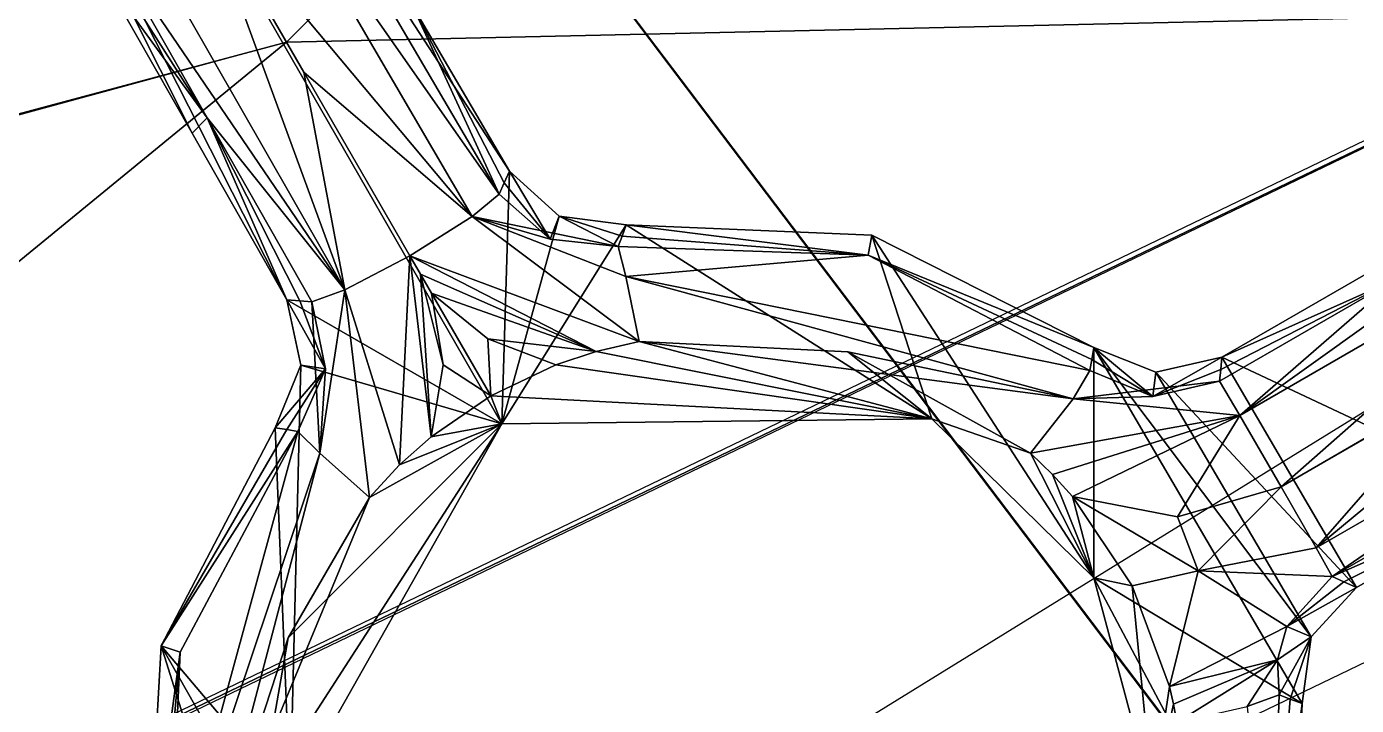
# Model space of a CAD drawing. Header units: millimetres. Extents: x -228 to 228, y -204 to 237.
# Drawn here: x 56.33 to 68.11, y -107.43 to -101.42 of the extents above; entities that cross this region are included whole.
import ezdxf

# ---------------------------------------------------------------- set-up
doc = ezdxf.new("R2010")
doc.units = ezdxf.units.MM
doc.header["$LTSCALE"] = 127.314815
for name, color, linetype in [('1', 7, 'CONTINUOUS'), ('136', 7, 'CONTINUOUS'), ('138', 7, 'CONTINUOUS'), ('139', 7, 'CONTINUOUS'), ('143', 7, 'CONTINUOUS'), ('144', 7, 'CONTINUOUS'), ('145', 7, 'CONTINUOUS'), ('151', 7, 'CONTINUOUS'), ('152', 7, 'CONTINUOUS'), ('172', 7, 'CONTINUOUS'), ('175', 7, 'CONTINUOUS'), ('177', 7, 'CONTINUOUS'), ('178', 7, 'CONTINUOUS'), ('1781', 7, 'CONTINUOUS'), ('1782', 7, 'CONTINUOUS'), ('1783', 7, 'CONTINUOUS'), ('1784', 7, 'CONTINUOUS'), ('1795', 7, 'CONTINUOUS'), ('1798', 7, 'CONTINUOUS'), ('189', 7, 'CONTINUOUS'), ('190', 7, 'CONTINUOUS'), ('194', 7, 'CONTINUOUS'), ('195', 7, 'CONTINUOUS'), ('196', 7, 'CONTINUOUS'), ('197', 7, 'CONTINUOUS'), ('203', 7, 'CONTINUOUS'), ('204', 7, 'CONTINUOUS'), ('205', 7, 'CONTINUOUS'), ('214', 7, 'CONTINUOUS'), ('215', 7, 'CONTINUOUS'), ('28', 7, 'CONTINUOUS'), ('54', 7, 'CONTINUOUS'), ('605', 7, 'CONTINUOUS')]:
    doc.layers.add(name, color=color, linetype=linetype)

msp = doc.modelspace()

# ---------------------------------------------------------------- linework, layer by layer
at = {"layer": '1', "color": 5, "linetype": 'Continuous'}
for points in [[(48.25, -83.571, 1037.893), (93.415, -143.229, 1031.221), (68.236, -68.236, 1037.893), (48.25, -83.571, 1037.893)], [(46.659, -149.784, 1032.773), (93.415, -143.229, 1031.221), (48.25, -83.571, 1037.893), (46.659, -149.784, 1032.773)]]:
    msp.add_3dface(points, dxfattribs=at)
at = {"layer": '136', "color": 5, "linetype": 'Continuous'}
for points in [[(61.021, -104.416, 1031), (64.348, -104.894, 1027.816), (61.377, -104.299, 1030.981), (61.021, -104.416, 1031)], [(61.377, -104.299, 1030.981), (64.348, -104.894, 1027.816), (61.759, -104.211, 1030.961), (61.377, -104.299, 1030.981)], [(61.759, -104.211, 1030.961), (64.348, -104.894, 1027.816), (63.605, -104.303, 1030.884), (61.759, -104.211, 1030.961)], [(63.605, -104.303, 1030.884), (64.348, -104.894, 1027.816), (65.223, -105.2, 1030.759), (63.605, -104.303, 1030.884)], [(60.444, -104.691, 1031.004), (64.348, -104.894, 1027.816), (61.021, -104.416, 1031), (60.444, -104.691, 1031.004)], [(59.916, -105.054, 1031), (60.542, -104.941, 1027.973), (60.444, -104.691, 1031.004), (59.916, -105.054, 1031)], [(60.542, -104.941, 1027.973), (64.348, -104.894, 1027.816), (60.444, -104.691, 1031.004), (60.542, -104.941, 1027.973)], [(64.348, -104.894, 1027.816), (65.784, -106.303, 1027.653), (65.223, -105.2, 1030.759), (64.348, -104.894, 1027.816)], [(58.667, -108.253, 1027.81), (60.542, -104.941, 1027.973), (58.403, -108.253, 1030.82), (58.667, -108.253, 1027.81)], [(58.403, -108.253, 1030.82), (60.542, -104.941, 1027.973), (58.649, -106.835, 1030.906), (58.403, -108.253, 1030.82)], [(58.649, -106.835, 1030.906), (60.542, -104.941, 1027.973), (59.37, -105.591, 1030.961), (58.649, -106.835, 1030.906)], [(59.37, -105.591, 1030.961), (60.542, -104.941, 1027.973), (59.637, -105.303, 1030.981), (59.37, -105.591, 1030.961)], [(59.637, -105.303, 1030.981), (60.542, -104.941, 1027.973), (59.916, -105.054, 1031), (59.637, -105.303, 1030.981)], [(65.223, -105.2, 1030.759), (65.784, -106.303, 1027.653), (65.417, -105.387, 1030.741), (65.223, -105.2, 1030.759)], [(65.417, -105.387, 1030.741), (65.784, -106.303, 1027.653), (65.595, -105.583, 1030.723), (65.417, -105.387, 1030.741)], [(65.595, -105.583, 1030.723), (65.784, -106.303, 1027.653), (66.123, -106.374, 1030.644), (65.595, -105.583, 1030.723)], [(65.784, -106.303, 1027.653), (66.305, -108.253, 1027.489), (66.123, -106.374, 1030.644), (65.784, -106.303, 1027.653)], [(66.123, -106.374, 1030.644), (66.305, -108.253, 1027.489), (66.453, -107.265, 1030.565), (66.123, -106.374, 1030.644)], [(66.453, -107.265, 1030.565), (66.305, -108.253, 1027.489), (66.488, -107.422, 1030.552), (66.453, -107.265, 1030.565)], [(66.488, -107.422, 1030.552), (66.305, -108.253, 1027.489), (66.517, -107.583, 1030.539), (66.488, -107.422, 1030.552)]]:
    msp.add_3dface(points, dxfattribs=at)
at = {"layer": '138', "color": 5, "linetype": 'Continuous'}
for points in [[(67.894, -106.291, 1029.737), (69.521, -105.575, 1027.535), (69.471, -105.382, 1029.729), (67.894, -106.291, 1029.737)], [(67.997, -106.339, 1028.681), (69.521, -105.575, 1027.535), (67.894, -106.291, 1029.737), (67.997, -106.339, 1028.681)], [(68.107, -106.39, 1027.542), (69.521, -105.575, 1027.535), (67.997, -106.339, 1028.681), (68.107, -106.39, 1027.542)]]:
    msp.add_3dface(points, dxfattribs=at)
at = {"layer": '139', "color": 5, "linetype": 'Continuous'}
for points in [[(67.522, -107.376, 1028.6), (67.423, -107.34, 1029.631), (67.35, -109.543, 1029.505), (67.522, -107.376, 1028.6)], [(67.627, -107.416, 1027.491), (67.522, -107.376, 1028.6), (67.35, -109.543, 1029.505), (67.627, -107.416, 1027.491)], [(67.531, -109.599, 1027.335), (67.627, -107.416, 1027.491), (67.35, -109.543, 1029.505), (67.531, -109.599, 1027.335)]]:
    msp.add_3dface(points, dxfattribs=at)
at = {"layer": '143', "color": 5, "linetype": 'Continuous'}
for points in [[(60.517, -102.905, 1030.21), (59.751, -101.238, 1028.261), (59.567, -101.286, 1030.359), (60.517, -102.905, 1030.21)], [(60.611, -102.703, 1028.126), (59.751, -101.238, 1028.261), (60.562, -102.807, 1029.201), (60.611, -102.703, 1028.126)], [(60.562, -102.807, 1029.201), (59.751, -101.238, 1028.261), (60.517, -102.905, 1030.21), (60.562, -102.807, 1029.201)]]:
    msp.add_3dface(points, dxfattribs=at)
at = {"layer": '144', "color": 5, "linetype": 'Continuous'}
for points in [[(61.643, -103.179, 1028.051), (61.606, -103.278, 1029.085), (63.784, -103.445, 1029.98), (61.643, -103.179, 1028.051)], [(63.818, -103.27, 1027.953), (61.643, -103.179, 1028.051), (63.784, -103.445, 1029.98), (63.818, -103.27, 1027.953)], [(61.606, -103.278, 1029.085), (61.572, -103.371, 1030.058), (63.784, -103.445, 1029.98), (61.606, -103.278, 1029.085)], [(65.783, -104.263, 1027.798), (63.818, -103.27, 1027.953), (63.784, -103.445, 1029.98), (65.783, -104.263, 1027.798)], [(65.766, -104.369, 1028.859), (65.783, -104.263, 1027.798), (63.784, -103.445, 1029.98), (65.766, -104.369, 1028.859)], [(65.748, -104.468, 1029.854), (65.766, -104.369, 1028.859), (63.784, -103.445, 1029.98), (65.748, -104.468, 1029.854)]]:
    msp.add_3dface(points, dxfattribs=at)
at = {"layer": '145', "color": 5, "linetype": 'Continuous'}
for points in [[(68.343, -103.525, 1027.734), (66.915, -104.35, 1027.741), (68.472, -103.652, 1029.73), (68.343, -103.525, 1027.734)], [(66.906, -104.459, 1028.771), (66.896, -104.562, 1029.738), (68.472, -103.652, 1029.73), (66.906, -104.459, 1028.771)], [(66.915, -104.35, 1027.741), (66.906, -104.459, 1028.771), (68.472, -103.652, 1029.73), (66.915, -104.35, 1027.741)]]:
    msp.add_3dface(points, dxfattribs=at)
at = {"layer": '151', "color": 5, "linetype": 'Continuous'}
for points in [[(58.535, -104.974, 1028.051), (57.526, -106.904, 1027.953), (58.638, -104.991, 1029.085), (58.535, -104.974, 1028.051)], [(57.526, -106.904, 1027.953), (58.735, -105.008, 1030.058), (58.638, -104.991, 1029.085), (57.526, -106.904, 1027.953)], [(57.694, -106.961, 1029.98), (58.735, -105.008, 1030.058), (57.526, -106.904, 1027.953), (57.694, -106.961, 1029.98)], [(57.402, -109.101, 1027.798), (57.694, -106.961, 1029.98), (57.526, -106.904, 1027.953), (57.402, -109.101, 1027.798)], [(57.503, -109.139, 1028.859), (57.694, -106.961, 1029.98), (57.402, -109.101, 1027.798), (57.503, -109.139, 1028.859)], [(57.598, -109.174, 1029.854), (57.694, -106.961, 1029.98), (57.503, -109.139, 1028.859), (57.598, -109.174, 1029.854)]]:
    msp.add_3dface(points, dxfattribs=at)
at = {"layer": '152', "color": 5, "linetype": 'Continuous'}
for points in [[(57.005, -100.598, 1030.506), (56.983, -100.738, 1029.486), (57.933, -102.23, 1030.359), (57.005, -100.598, 1030.506)], [(56.96, -100.889, 1028.395), (57.933, -102.23, 1030.359), (56.983, -100.738, 1029.486), (56.96, -100.889, 1028.395)], [(57.799, -102.365, 1028.261), (57.933, -102.23, 1030.359), (56.96, -100.889, 1028.395), (57.799, -102.365, 1028.261)], [(58.638, -103.842, 1028.126), (57.933, -102.23, 1030.359), (57.799, -102.365, 1028.261), (58.638, -103.842, 1028.126)], [(58.86, -103.861, 1030.21), (57.933, -102.23, 1030.359), (58.752, -103.852, 1029.201), (58.86, -103.861, 1030.21)], [(58.752, -103.852, 1029.201), (57.933, -102.23, 1030.359), (58.638, -103.842, 1028.126), (58.752, -103.852, 1029.201)]]:
    msp.add_3dface(points, dxfattribs=at)
at = {"layer": '172', "color": 5, "linetype": 'Continuous'}
for points in [[(58.752, -103.852, 1029.201), (58.638, -103.842, 1028.126), (58.981, -104.452, 1030.137), (58.752, -103.852, 1029.201)], [(58.981, -104.452, 1030.137), (58.638, -103.842, 1028.126), (58.763, -104.421, 1028.081), (58.981, -104.452, 1030.137)], [(58.86, -103.861, 1030.21), (58.752, -103.852, 1029.201), (58.981, -104.452, 1030.137), (58.86, -103.861, 1030.21)], [(58.535, -104.974, 1028.051), (58.981, -104.452, 1030.137), (58.763, -104.421, 1028.081), (58.535, -104.974, 1028.051)], [(58.535, -104.974, 1028.051), (58.638, -104.991, 1029.085), (58.981, -104.452, 1030.137), (58.535, -104.974, 1028.051)], [(58.638, -104.991, 1029.085), (58.735, -105.008, 1030.058), (58.981, -104.452, 1030.137), (58.638, -104.991, 1029.085)]]:
    msp.add_3dface(points, dxfattribs=at)
at = {"layer": '175', "color": 5, "linetype": 'Continuous'}
for points in [[(60.611, -102.703, 1028.126), (60.562, -102.807, 1029.201), (60.969, -103.306, 1030.137), (60.611, -102.703, 1028.126)], [(61.05, -103.101, 1028.081), (60.611, -102.703, 1028.126), (60.969, -103.306, 1030.137), (61.05, -103.101, 1028.081)], [(60.562, -102.807, 1029.201), (60.517, -102.905, 1030.21), (60.969, -103.306, 1030.137), (60.562, -102.807, 1029.201)], [(61.572, -103.371, 1030.058), (61.05, -103.101, 1028.081), (60.969, -103.306, 1030.137), (61.572, -103.371, 1030.058)], [(61.572, -103.371, 1030.058), (61.606, -103.278, 1029.085), (61.05, -103.101, 1028.081), (61.572, -103.371, 1030.058)], [(61.606, -103.278, 1029.085), (61.643, -103.179, 1028.051), (61.05, -103.101, 1028.081), (61.606, -103.278, 1029.085)]]:
    msp.add_3dface(points, dxfattribs=at)
at = {"layer": '177', "color": 5, "linetype": 'Continuous'}
for points in [[(65.783, -104.263, 1027.798), (65.766, -104.369, 1028.859), (66.304, -104.697, 1029.792), (65.783, -104.263, 1027.798)], [(66.333, -104.482, 1027.758), (65.783, -104.263, 1027.798), (66.304, -104.697, 1029.792), (66.333, -104.482, 1027.758)], [(65.766, -104.369, 1028.859), (65.748, -104.468, 1029.854), (66.304, -104.697, 1029.792), (65.766, -104.369, 1028.859)], [(66.906, -104.459, 1028.771), (66.915, -104.35, 1027.741), (66.304, -104.697, 1029.792), (66.906, -104.459, 1028.771)], [(66.915, -104.35, 1027.741), (66.333, -104.482, 1027.758), (66.304, -104.697, 1029.792), (66.915, -104.35, 1027.741)], [(66.896, -104.562, 1029.738), (66.906, -104.459, 1028.771), (66.304, -104.697, 1029.792), (66.896, -104.562, 1029.738)]]:
    msp.add_3dface(points, dxfattribs=at)
at = {"layer": '178', "color": 5, "linetype": 'Continuous'}
for points in [[(67.997, -106.339, 1028.681), (67.894, -106.291, 1029.737), (67.49, -106.734, 1029.73), (67.997, -106.339, 1028.681)], [(68.107, -106.39, 1027.542), (67.997, -106.339, 1028.681), (67.49, -106.734, 1029.73), (68.107, -106.39, 1027.542)], [(67.706, -106.826, 1027.529), (68.107, -106.39, 1027.542), (67.49, -106.734, 1029.73), (67.706, -106.826, 1027.529)], [(67.409, -107.029, 1029.691), (67.706, -106.826, 1027.529), (67.49, -106.734, 1029.73), (67.409, -107.029, 1029.691)], [(67.423, -107.34, 1029.631), (67.706, -106.826, 1027.529), (67.409, -107.029, 1029.691), (67.423, -107.34, 1029.631)], [(67.423, -107.34, 1029.631), (67.522, -107.376, 1028.6), (67.706, -106.826, 1027.529), (67.423, -107.34, 1029.631)], [(67.522, -107.376, 1028.6), (67.627, -107.416, 1027.491), (67.706, -106.826, 1027.529), (67.522, -107.376, 1028.6)]]:
    msp.add_3dface(points, dxfattribs=at)
at = {"layer": '1781', "color": 2, "linetype": 'Continuous'}
for points in [[(48.462, -116.997, 5), (82.863, -95.763, 5), (54.097, -130.602, 5), (48.462, -116.997, 5)], [(82.863, -95.763, 5), (82.871, -95.772, 5), (54.097, -130.602, 5), (82.863, -95.763, 5)], [(82.871, -95.772, 5), (82.879, -95.782, 5), (54.097, -130.602, 5), (82.871, -95.772, 5)], [(82.879, -95.782, 5), (92.524, -106.877, 5), (54.097, -130.602, 5), (82.879, -95.782, 5)]]:
    msp.add_3dface(points, dxfattribs=at)
at = {"layer": '1782', "color": 2, "linetype": 'Continuous'}
for points in [[(77.936, -97.729, 17), (77.974, -97.774, 17), (27.815, -121.866, 17), (77.936, -97.729, 17)], [(77.974, -97.774, 17), (27.829, -121.923, 17), (27.815, -121.866, 17), (77.974, -97.774, 17)]]:
    msp.add_3dface(points, dxfattribs=at)
at = {"layer": '1783', "color": 2, "linetype": 'Continuous'}
for points in [[(101.56, -58.636, 22), (58.636, -101.56, 22), (80.599, -101.068, 22), (101.56, -58.636, 22)], [(80.599, -101.068, 22), (58.636, -101.56, 22), (28.766, -126.03, 22), (80.599, -101.068, 22)], [(58.636, -101.56, 22), (0, -117.271, 22), (28.766, -126.03, 22), (58.636, -101.56, 22)]]:
    msp.add_3dface(points, dxfattribs=at)
at = {"layer": '1784', "color": 2, "linetype": 'Continuous'}
msp.add_3dface([(29.445, -129.006, 10), (85.859, -107.662, 10), (82.503, -103.454, 10), (29.445, -129.006, 10)], dxfattribs=at)
at = {"layer": '1795', "color": 2, "linetype": 'Continuous'}
for points in [[(29, -127.059, 20.945), (81.568, -102.283, 11.421), (81.257, -101.893, 20.945), (29, -127.059, 20.945)], [(29.111, -127.545, 11.421), (81.568, -102.283, 11.421), (29, -127.059, 20.945), (29.111, -127.545, 11.421)]]:
    msp.add_3dface(points, dxfattribs=at)
at = {"layer": '1798', "color": 2, "linetype": 'Continuous'}
msp.add_3dface([(0, -117.271, 22), (58.636, -101.56, 22), (0, -117.528, 17.1), (0, -117.271, 22)], dxfattribs=at)
at = {"layer": '189', "color": 5, "linetype": 'Continuous'}
for points in [[(57.85, -100.199, 1031.414), (57.288, -100.493, 1031.132), (59.151, -103.754, 1030.844), (57.85, -100.199, 1031.414)], [(58.79, -101.827, 1031.267), (57.85, -100.199, 1031.414), (59.151, -103.754, 1030.844), (58.79, -101.827, 1031.267)], [(57.288, -100.493, 1031.132), (57.005, -100.598, 1030.506), (59.151, -103.754, 1030.844), (57.288, -100.493, 1031.132)], [(57.005, -100.598, 1030.506), (57.933, -102.23, 1030.359), (59.151, -103.754, 1030.844), (57.005, -100.598, 1030.506)], [(59.728, -103.452, 1031.119), (58.79, -101.827, 1031.267), (59.151, -103.754, 1030.844), (59.728, -103.452, 1031.119)], [(57.933, -102.23, 1030.359), (58.86, -103.861, 1030.21), (59.151, -103.754, 1030.844), (57.933, -102.23, 1030.359)]]:
    msp.add_3dface(points, dxfattribs=at)
at = {"layer": '190', "color": 5, "linetype": 'Continuous'}
for points in [[(59.637, -105.303, 1030.981), (59.728, -103.452, 1031.119), (59.151, -103.754, 1030.844), (59.637, -105.303, 1030.981)], [(59.637, -105.303, 1030.981), (59.916, -105.054, 1031), (59.728, -103.452, 1031.119), (59.637, -105.303, 1030.981)], [(59.916, -105.054, 1031), (59.823, -103.616, 1031.104), (59.728, -103.452, 1031.119), (59.916, -105.054, 1031)], [(59.823, -103.616, 1031.104), (59.916, -105.054, 1031), (60.021, -104.416, 1031.04), (59.823, -103.616, 1031.104)], [(59.918, -103.782, 1031.089), (59.823, -103.616, 1031.104), (60.021, -104.416, 1031.04), (59.918, -103.782, 1031.089)], [(59.151, -103.754, 1030.844), (58.86, -103.861, 1030.21), (58.93, -105.199, 1030.661), (59.151, -103.754, 1030.844)], [(59.37, -105.591, 1030.961), (59.151, -103.754, 1030.844), (58.93, -105.199, 1030.661), (59.37, -105.591, 1030.961)], [(59.37, -105.591, 1030.961), (59.637, -105.303, 1030.981), (59.151, -103.754, 1030.844), (59.37, -105.591, 1030.961)], [(58.86, -103.861, 1030.21), (58.981, -104.452, 1030.137), (58.93, -105.199, 1030.661), (58.86, -103.861, 1030.21)], [(58.981, -104.452, 1030.137), (58.735, -105.008, 1030.058), (58.93, -105.199, 1030.661), (58.981, -104.452, 1030.137)]]:
    msp.add_3dface(points, dxfattribs=at)
at = {"layer": '194', "color": 5, "linetype": 'Continuous'}
for points in [[(70.048, -102.741, 1029.72), (68.472, -103.652, 1029.73), (67.075, -104.866, 1030.416), (70.048, -102.741, 1029.72)], [(70.227, -103.044, 1030.397), (70.048, -102.741, 1029.72), (67.075, -104.866, 1030.416), (70.227, -103.044, 1030.397)], [(67.44, -105.496, 1030.647), (70.227, -103.044, 1030.397), (67.075, -104.866, 1030.416), (67.44, -105.496, 1030.647)], [(70.227, -103.044, 1030.397), (67.44, -105.496, 1030.647), (69.017, -104.584, 1030.639), (70.227, -103.044, 1030.397)], [(68.472, -103.652, 1029.73), (66.896, -104.562, 1029.738), (67.075, -104.866, 1030.416), (68.472, -103.652, 1029.73)]]:
    msp.add_3dface(points, dxfattribs=at)
at = {"layer": '195', "color": 5, "linetype": 'Continuous'}
for points in [[(66.304, -104.697, 1029.792), (65.748, -104.468, 1029.854), (65.601, -104.717, 1030.468), (66.304, -104.697, 1029.792)], [(66.896, -104.562, 1029.738), (66.304, -104.697, 1029.792), (65.601, -104.717, 1030.468), (66.896, -104.562, 1029.738)], [(67.075, -104.866, 1030.416), (66.896, -104.562, 1029.738), (65.601, -104.717, 1030.468), (67.075, -104.866, 1030.416)], [(65.223, -105.2, 1030.759), (67.075, -104.866, 1030.416), (65.601, -104.717, 1030.468), (65.223, -105.2, 1030.759)], [(65.223, -105.2, 1030.759), (65.417, -105.387, 1030.741), (67.075, -104.866, 1030.416), (65.223, -105.2, 1030.759)], [(65.417, -105.387, 1030.741), (65.595, -105.583, 1030.723), (67.075, -104.866, 1030.416), (65.417, -105.387, 1030.741)], [(67.075, -104.866, 1030.416), (65.595, -105.583, 1030.723), (66.523, -105.764, 1030.669), (67.075, -104.866, 1030.416)], [(67.44, -105.496, 1030.647), (67.075, -104.866, 1030.416), (66.523, -105.764, 1030.669), (67.44, -105.496, 1030.647)]]:
    msp.add_3dface(points, dxfattribs=at)
at = {"layer": '196', "color": 5, "linetype": 'Continuous'}
for points in [[(57.85, -100.199, 1031.414), (60.278, -103.104, 1030.844), (58.386, -99.859, 1031.132), (57.85, -100.199, 1031.414)], [(60.517, -102.905, 1030.21), (59.567, -101.286, 1030.359), (58.386, -99.859, 1031.132), (60.517, -102.905, 1030.21)], [(60.278, -103.104, 1030.844), (60.517, -102.905, 1030.21), (58.386, -99.859, 1031.132), (60.278, -103.104, 1030.844)], [(58.79, -101.827, 1031.267), (60.278, -103.104, 1030.844), (57.85, -100.199, 1031.414), (58.79, -101.827, 1031.267)], [(59.728, -103.452, 1031.119), (60.278, -103.104, 1030.844), (58.79, -101.827, 1031.267), (59.728, -103.452, 1031.119)]]:
    msp.add_3dface(points, dxfattribs=at)
at = {"layer": '197', "color": 5, "linetype": 'Continuous'}
for points in [[(60.969, -103.306, 1030.137), (60.517, -102.905, 1030.21), (60.278, -103.104, 1030.844), (60.969, -103.306, 1030.137)], [(59.728, -103.452, 1031.119), (61.759, -104.211, 1030.961), (60.278, -103.104, 1030.844), (59.728, -103.452, 1031.119)], [(61.759, -104.211, 1030.961), (61.64, -103.635, 1030.661), (60.278, -103.104, 1030.844), (61.759, -104.211, 1030.961)], [(61.572, -103.371, 1030.058), (60.969, -103.306, 1030.137), (60.278, -103.104, 1030.844), (61.572, -103.371, 1030.058)], [(61.64, -103.635, 1030.661), (61.572, -103.371, 1030.058), (60.278, -103.104, 1030.844), (61.64, -103.635, 1030.661)], [(61.377, -104.299, 1030.981), (61.759, -104.211, 1030.961), (59.728, -103.452, 1031.119), (61.377, -104.299, 1030.981)], [(59.823, -103.616, 1031.104), (61.377, -104.299, 1030.981), (59.728, -103.452, 1031.119), (59.823, -103.616, 1031.104)], [(59.918, -103.782, 1031.089), (61.377, -104.299, 1030.981), (59.823, -103.616, 1031.104), (59.918, -103.782, 1031.089)], [(60.417, -104.188, 1031.04), (61.377, -104.299, 1030.981), (59.918, -103.782, 1031.089), (60.417, -104.188, 1031.04)], [(61.021, -104.416, 1031), (61.377, -104.299, 1030.981), (60.417, -104.188, 1031.04), (61.021, -104.416, 1031)]]:
    msp.add_3dface(points, dxfattribs=at)
at = {"layer": '203', "color": 5, "linetype": 'Continuous'}
msp.add_3dface([(67.35, -109.543, 1029.505), (67.423, -107.34, 1029.631), (67.139, -107.443, 1030.258), (67.35, -109.543, 1029.505)], dxfattribs=at)
at = {"layer": '204', "color": 5, "linetype": 'Continuous'}
for points in [[(69.019, -104.589, 1030.639), (67.751, -106.038, 1030.359), (70.596, -103.679, 1030.628), (69.019, -104.589, 1030.639)], [(70.596, -103.679, 1030.628), (67.751, -106.038, 1030.359), (70.905, -104.219, 1030.34), (70.596, -103.679, 1030.628)], [(67.751, -106.038, 1030.359), (67.894, -106.291, 1029.737), (70.905, -104.219, 1030.34), (67.751, -106.038, 1030.359)], [(67.894, -106.291, 1029.737), (69.471, -105.382, 1029.729), (70.905, -104.219, 1030.34), (67.894, -106.291, 1029.737)], [(67.44, -105.496, 1030.647), (67.751, -106.038, 1030.359), (69.019, -104.589, 1030.639), (67.44, -105.496, 1030.647)]]:
    msp.add_3dface(points, dxfattribs=at)
at = {"layer": '205', "color": 5, "linetype": 'Continuous'}
for points in [[(67.44, -105.496, 1030.647), (66.706, -106.242, 1030.627), (67.751, -106.038, 1030.359), (67.44, -105.496, 1030.647)], [(66.706, -106.242, 1030.627), (67.894, -106.291, 1029.737), (67.751, -106.038, 1030.359), (66.706, -106.242, 1030.627)], [(66.453, -107.265, 1030.565), (67.49, -106.734, 1029.73), (66.706, -106.242, 1030.627), (66.453, -107.265, 1030.565)], [(67.49, -106.734, 1029.73), (67.894, -106.291, 1029.737), (66.706, -106.242, 1030.627), (67.49, -106.734, 1029.73)], [(66.453, -107.265, 1030.565), (67.409, -107.029, 1029.691), (67.49, -106.734, 1029.73), (66.453, -107.265, 1030.565)], [(66.453, -107.265, 1030.565), (66.488, -107.422, 1030.552), (67.409, -107.029, 1029.691), (66.453, -107.265, 1030.565)], [(66.488, -107.422, 1030.552), (66.517, -107.583, 1030.539), (67.409, -107.029, 1029.691), (66.488, -107.422, 1030.552)], [(67.409, -107.029, 1029.691), (66.517, -107.583, 1030.539), (67.139, -107.443, 1030.258), (67.409, -107.029, 1029.691)], [(67.423, -107.34, 1029.631), (67.409, -107.029, 1029.691), (67.139, -107.443, 1030.258), (67.423, -107.34, 1029.631)]]:
    msp.add_3dface(points, dxfattribs=at)
at = {"layer": '214', "color": 5, "linetype": 'Continuous'}
for points in [[(63.784, -103.445, 1029.98), (61.572, -103.371, 1030.058), (61.64, -103.635, 1030.661), (63.784, -103.445, 1029.98)], [(65.748, -104.468, 1029.854), (63.784, -103.445, 1029.98), (61.64, -103.635, 1030.661), (65.748, -104.468, 1029.854)], [(61.64, -103.635, 1030.661), (61.759, -104.211, 1030.961), (65.601, -104.717, 1030.468), (61.64, -103.635, 1030.661)], [(65.748, -104.468, 1029.854), (61.64, -103.635, 1030.661), (65.601, -104.717, 1030.468), (65.748, -104.468, 1029.854)], [(61.759, -104.211, 1030.961), (63.605, -104.303, 1030.884), (65.601, -104.717, 1030.468), (61.759, -104.211, 1030.961)], [(63.605, -104.303, 1030.884), (65.223, -105.2, 1030.759), (65.601, -104.717, 1030.468), (63.605, -104.303, 1030.884)]]:
    msp.add_3dface(points, dxfattribs=at)
at = {"layer": '215', "color": 5, "linetype": 'Continuous'}
for points in [[(58.735, -105.008, 1030.058), (57.694, -106.961, 1029.98), (57.598, -109.174, 1029.854), (58.735, -105.008, 1030.058)], [(58.735, -105.008, 1030.058), (57.598, -109.174, 1029.854), (58.93, -105.199, 1030.661), (58.735, -105.008, 1030.058)], [(57.598, -109.174, 1029.854), (57.887, -109.171, 1030.468), (58.93, -105.199, 1030.661), (57.598, -109.174, 1029.854)], [(57.887, -109.171, 1030.468), (59.37, -105.591, 1030.961), (58.93, -105.199, 1030.661), (57.887, -109.171, 1030.468)], [(58.649, -106.835, 1030.906), (59.37, -105.591, 1030.961), (57.887, -109.171, 1030.468), (58.649, -106.835, 1030.906)], [(58.403, -108.253, 1030.82), (58.649, -106.835, 1030.906), (57.887, -109.171, 1030.468), (58.403, -108.253, 1030.82)]]:
    msp.add_3dface(points, dxfattribs=at)
at = {"layer": '28', "color": 5, "linetype": 'Continuous'}
for points in [[(93.29, -143.038, 1029.234), (48.25, -83.571, 1035.889), (68.236, -68.236, 1035.889), (93.29, -143.038, 1029.234)], [(93.29, -143.038, 1029.234), (46.65, -149.58, 1030.783), (48.25, -83.571, 1035.889), (93.29, -143.038, 1029.234)]]:
    msp.add_3dface(points, dxfattribs=at)
at = {"layer": '54', "color": 5, "linetype": 'Continuous'}
for points in [[(60.611, -102.703, 1028.126), (60.542, -104.941, 1027.973), (49.044, -84.948, 1029.672), (60.611, -102.703, 1028.126)], [(60.542, -104.941, 1027.973), (58.638, -103.842, 1028.126), (49.044, -84.948, 1029.672), (60.542, -104.941, 1027.973)], [(59.751, -101.238, 1028.261), (60.611, -102.703, 1028.126), (49.044, -84.948, 1029.672), (59.751, -101.238, 1028.261)], [(58.638, -103.842, 1028.126), (57.799, -102.365, 1028.261), (49.044, -84.948, 1029.672), (58.638, -103.842, 1028.126)], [(57.799, -102.365, 1028.261), (56.96, -100.889, 1028.395), (49.044, -84.948, 1029.672), (57.799, -102.365, 1028.261)], [(60.542, -104.941, 1027.973), (60.611, -102.703, 1028.126), (61.05, -103.101, 1028.081), (60.542, -104.941, 1027.973)], [(61.643, -103.179, 1028.051), (60.542, -104.941, 1027.973), (61.05, -103.101, 1028.081), (61.643, -103.179, 1028.051)], [(64.348, -104.894, 1027.816), (60.542, -104.941, 1027.973), (61.643, -103.179, 1028.051), (64.348, -104.894, 1027.816)], [(64.348, -104.894, 1027.816), (61.643, -103.179, 1028.051), (63.818, -103.27, 1027.953), (64.348, -104.894, 1027.816)], [(65.784, -106.303, 1027.653), (64.348, -104.894, 1027.816), (63.818, -103.27, 1027.953), (65.784, -106.303, 1027.653)], [(65.784, -106.303, 1027.653), (63.818, -103.27, 1027.953), (65.783, -104.263, 1027.798), (65.784, -106.303, 1027.653)], [(69.521, -105.575, 1027.535), (66.915, -104.35, 1027.741), (68.343, -103.525, 1027.734), (69.521, -105.575, 1027.535)], [(58.638, -103.842, 1028.126), (60.542, -104.941, 1027.973), (58.763, -104.421, 1028.081), (58.638, -103.842, 1028.126)], [(67.627, -107.416, 1027.491), (65.784, -106.303, 1027.653), (65.783, -104.263, 1027.798), (67.627, -107.416, 1027.491)], [(67.627, -107.416, 1027.491), (65.783, -104.263, 1027.798), (67.706, -106.826, 1027.529), (67.627, -107.416, 1027.491)], [(67.706, -106.826, 1027.529), (65.783, -104.263, 1027.798), (66.333, -104.482, 1027.758), (67.706, -106.826, 1027.529)], [(58.667, -108.253, 1027.81), (58.535, -104.974, 1028.051), (58.763, -104.421, 1028.081), (58.667, -108.253, 1027.81)], [(60.542, -104.941, 1027.973), (58.667, -108.253, 1027.81), (58.763, -104.421, 1028.081), (60.542, -104.941, 1027.973)], [(66.915, -104.35, 1027.741), (68.107, -106.39, 1027.542), (66.333, -104.482, 1027.758), (66.915, -104.35, 1027.741)], [(69.521, -105.575, 1027.535), (68.107, -106.39, 1027.542), (66.915, -104.35, 1027.741), (69.521, -105.575, 1027.535)], [(68.107, -106.39, 1027.542), (67.706, -106.826, 1027.529), (66.333, -104.482, 1027.758), (68.107, -106.39, 1027.542)], [(58.667, -108.253, 1027.81), (57.526, -106.904, 1027.953), (58.535, -104.974, 1028.051), (58.667, -108.253, 1027.81)], [(66.305, -108.253, 1027.489), (65.784, -106.303, 1027.653), (67.531, -109.599, 1027.335), (66.305, -108.253, 1027.489)], [(65.784, -106.303, 1027.653), (67.627, -107.416, 1027.491), (67.531, -109.599, 1027.335), (65.784, -106.303, 1027.653)], [(59.212, -112.274, 1027.491), (57.402, -109.101, 1027.798), (57.526, -106.904, 1027.953), (59.212, -112.274, 1027.491)], [(58.667, -108.253, 1027.81), (61.15, -113.283, 1027.335), (57.526, -106.904, 1027.953), (58.667, -108.253, 1027.81)], [(61.15, -113.283, 1027.335), (59.212, -112.274, 1027.491), (57.526, -106.904, 1027.953), (61.15, -113.283, 1027.335)]]:
    msp.add_3dface(points, dxfattribs=at)
at = {"layer": '605', "color": 5, "linetype": 'Continuous'}
for points in [[(60.444, -104.691, 1031.004), (60.417, -104.188, 1031.04), (59.918, -103.782, 1031.089), (60.444, -104.691, 1031.004)], [(60.444, -104.691, 1031.004), (59.918, -103.782, 1031.089), (60.021, -104.416, 1031.04), (60.444, -104.691, 1031.004)], [(60.444, -104.691, 1031.004), (61.021, -104.416, 1031), (60.417, -104.188, 1031.04), (60.444, -104.691, 1031.004)], [(59.916, -105.054, 1031), (60.444, -104.691, 1031.004), (60.021, -104.416, 1031.04), (59.916, -105.054, 1031)], [(67.44, -105.496, 1030.647), (69.019, -104.589, 1030.639), (69.017, -104.584, 1030.639), (67.44, -105.496, 1030.647)], [(65.595, -105.583, 1030.723), (66.123, -106.374, 1030.644), (66.706, -106.242, 1030.627), (65.595, -105.583, 1030.723)], [(65.595, -105.583, 1030.723), (66.706, -106.242, 1030.627), (66.523, -105.764, 1030.669), (65.595, -105.583, 1030.723)], [(66.706, -106.242, 1030.627), (67.44, -105.496, 1030.647), (66.523, -105.764, 1030.669), (66.706, -106.242, 1030.627)], [(66.123, -106.374, 1030.644), (66.453, -107.265, 1030.565), (66.706, -106.242, 1030.627), (66.123, -106.374, 1030.644)]]:
    msp.add_3dface(points, dxfattribs=at)

doc.saveas('drawing.dxf')
